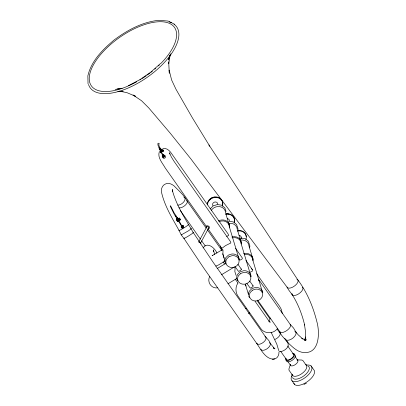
<?xml version="1.0" encoding="UTF-8"?>
<svg xmlns="http://www.w3.org/2000/svg" width="406" height="406" viewBox="0 0 406 406"><rect width="100%" height="100%" fill="white"/><g stroke="black" fill="none" stroke-linecap="round" stroke-linejoin="round"><path stroke-width="0.61" d="M213.47 251.745L213.328 249.873L214.769 254.638M172.464 190.871L172.601 189.445L172.596 191.713L172.357 190.363C176.463 205.705 185.456 219.133 193.322 232.674M278.988 351.972C279.155 355.225 277.293 358.955 273.674 359.082M179.868 218.697L180.437 219.803L177.513 221.569L176.818 219.509M209.603 276.643C206.801 282.175 211.668 289.123 217.804 287.778M170.099 55.064L168.769 63.722L168.708 62.473M237.936 264.306L241.418 269.259L240.717 270.3L238.54 271.431L235.099 266.727M249.7 281.043L253.182 285.991L252.481 287.037L250.304 288.169L246.863 283.459M249.472 247.802L249.929 246.137L248.34 241.205L245.178 238.682L240.915 238.007L239.707 238.398M292.076 374.175L291.863 376.509M160.268 150.387L160.512 152.9M170.018 55.003L168.414 60.047L170.855 53.719M304.536 340.198L305.576 336.944L305.383 338.289L305.556 331.991L304.459 324.323L304.662 325.089C302.094 314.3 298.029 303.779 292.046 294.411M290.442 364.385L288.925 368.993L288.986 370.15L292.833 375.702M159.309 151.732C157.229 157.685 162.573 163.105 165.242 167.982L206.573 226.771M198.62 242.012L206.791 226.787M200.503 243.24L208.674 228.015M268.919 321.141L270.635 318.055M180.437 219.803L179.269 218.321L179.584 218.144M162.461 151.722L163.435 151.133L163.227 150.839L160.304 152.6L160.126 151.448M203.122 247.909C207.268 241.296 215.002 248.081 216.885 253.06M237.86 283.114C235.282 287.012 235.297 292.437 238.058 296.243L260.647 328.373C264.463 334.118 273.573 334.204 277.455 328.484M221.909 250.274L222.737 249.634L223.001 250.06L222.924 254.339L224.148 258.109M182.517 227.979A1.137 1.127 41.2 0 1 181.259 226.533A1.137 1.127 41.2 0 1 183.091 226.015A1.137 1.127 41.2 0 1 182.801 227.898L182.395 228.025A1.056 1.045 41.2 0 1 181.386 226.36L181.604 226.132L182.599 227.969M181.868 226.005L177.823 218.595L178.006 218.778L178.569 219.874L177.143 217.931L177.752 217.657L177.879 218.24M182.624 227.781L182.446 227.791A0.903 0.898 41.2 0 0 183.172 226.655A0.903 0.898 41.2 0 0 181.944 226.076M177.584 218.174L173.981 212.582L170.556 205.751L170.236 206.146L174.23 214.272L182.659 227.857A0.99 0.979 41.2 0 0 182.908 226.218A0.99 0.979 41.2 0 0 181.315 226.67A0.99 0.979 41.2 0 0 182.416 227.928L182.659 227.857M181.553 226.183C182.086 225.3 183.558 228.136 182.593 227.878M182.893 227.812L182.629 227.933L183.111 227.583M304.845 339.923L305.86 338.797L304.667 339.898M210.11 208.923L213.16 205.898L217.383 204.538L221.646 205.208L224.807 207.735L226.025 211.435M160.598 63.432L150.778 72.141L139.725 79.759L128.184 85.773M239.662 260.246L241.824 259.297L242.448 258.186L235.587 248.376M250.005 272.259L252.162 271.309L252.791 270.198L245.929 260.388M162.72 155.214C161.887 156.208 164.653 156.777 163.385 156.665L160.943 152.154M159.345 147.667L159.685 147.464L158.837 145.16L158.898 144.257C159.873 143.455 158.406 142.76 157.817 143.617L158.015 145.292L159.091 148.236M160.928 150.783L161.446 150.824L160.152 148.982L159.959 148.347L160.421 148.068L161.096 149.433L162.938 149.875L163.435 151.133M160.152 148.982L160.786 148.774L161.284 150.068L163.227 150.839L162.938 149.875M163.831 156.569L163.496 156.787M175.935 215.89L175.59 216.099L176.021 216.626M176.803 218.139L176.311 218.524L176.732 218.692M177.361 219.23L176.869 219.621L177.686 219.961L177.346 220.915L179.828 219.413C178.457 220.062 178.65 218.352 177.706 219.027M222.366 249.705L212.105 255.653L212.917 255.516L212.379 255.547M225.137 260.977L218.667 264.885L215.83 266.128M217.119 268.594L225.766 263.377M221.402 274.796L233.775 267.326M227.984 283.764L236.83 278.43M303.901 384.467L306.398 383.168M178.412 218.529L179.447 218.007L180.294 219.666L177.371 221.432L176.524 219.773L176.783 219.819M163.435 156.635L163.182 156.716A1.056 0.883 -43 0 1 162.456 155.229L163.141 154.818A1.056 0.883 -43 0 1 163.867 156.305L163.78 156.614L163.983 156.427A1.056 0.883 -43 0 0 163.511 154.925M163.182 156.655L163.532 156.706A0.99 0.827 -43 0 0 163.496 154.985M163.547 156.757L163.293 156.838A1.056 0.883 -43 0 1 162.567 155.356A0.99 0.827 -43 0 0 163.293 156.782M163.268 156.924A0.903 0.756 -43 0 0 163.486 156.909L163.699 156.838A0.903 0.756 -43 0 0 163.451 155.28M163.638 157.269L163.907 157.183A1.137 0.949 -43 0 0 164.623 155.787A1.137 0.949 -43 0 0 163.319 155.315M190.932 228.72L191.358 228.685L188.379 230.872L181.238 234.912L179.051 230.435M181.837 225.99L182.101 225.919M181.807 226.025L182.071 225.949A1.056 1.045 41.2 0 1 183.081 227.614M305.302 340.04L306.302 339.756L304.104 339.837M208.019 228.832L221.798 248.426L225.533 245.605L230.887 242.94L230.491 241.626L174.032 161.319L171.307 156.929L169.535 152.732L169.779 154.123M115.142 89.427L122.17 88.244M264.93 336.528A5.552 2.817 -35.7 0 1 263.428 342.304A5.552 2.817 -35.7 0 1 256.607 343.217C260.622 349.069 265.392 359.056 273.4 359.107M272.269 359.29L274.826 358.899M162.821 148.606C166.658 147.606 169.82 150.793 171.692 153.752L228.248 234.196L228.644 235.51L226.67 236.383M269.386 321.623L268.919 321.689L270.254 322.202L269.021 321.116L255.044 301.237M117.836 91.386L123.14 91.254L121.881 91.152M296.999 359.863L301.897 360.051L302.906 360.558L306.2 365.243A8.526 3.918 -35.1 0 1 301.628 373.779A8.526 3.918 -35.1 0 1 292.279 374.839M117.628 88.777L119.44 88.929M305.698 364.761L306.769 364.847M177.985 218.347L179.269 218.321M229.146 221.27L233.409 221.945L236.576 224.467L238.16 229.4M119.232 91.132L126.845 92.624L135.675 96.339L133.066 95.024L141.532 100.724L148.748 107.92L170.231 133.183L191.003 159.071L287.463 287.712M304.52 339.888L305.957 340.324L301.78 338.259L302.891 339.02L298.111 334.747L295.593 331.611M273.669 348.343L274.979 348.881L273.319 347.622L274.339 348.409L269.894 342.913M174.433 24.208L168.18 21.066L158.893 20.3C142.318 21.944 127.286 30.171 114.137 39.976C102.713 49.512 91.279 60.87 87.858 75.876L88.031 83.768M161.075 150.788L161.268 150.494M251.395 268.767L252.334 269.498M241.037 268.909L241.418 269.259M252.806 285.641L253.182 285.991M163.415 156.579L163.699 156.838M259.003 280.861L258.546 279.358L290.123 324.267L293.589 328.094L296.06 332.326M292.457 295.06L288.478 289.711L287.042 287.052A6.521 2.999 -35.1 0 0 294.878 285.733A6.521 2.999 -35.1 0 0 296.913 279.328M256.683 273.756L279.688 306.479L281.292 309.342L282.297 313.533M159.959 148.347L160.974 149.794L159.685 147.464M159.462 149.449L159.152 148.835L159.619 148.555L159.807 149.19L159.345 149.647L160.421 150.59L160.314 152.083L162.801 150.585L162.608 149.951M311.057 365.907L313.686 369.648A12.139 5.582 -35.1 0 1 307.18 381.797A12.139 5.582 -35.1 0 1 293.868 383.31M160.015 151.641L160.223 151.94M284.779 338.584L287.945 343.146L288.209 344.861A5.547 2.548 -35.1 0 1 284.88 349.85A5.547 2.548 -35.1 0 1 279.161 351.104M257.617 300.135L280.089 332.098M206.212 228.182L186.907 200.721A5.547 2.548 -35.1 0 1 185.07 205.385A5.547 2.548 -35.1 0 1 178.868 207.852M207.309 229.735L221.879 250.461M257.211 300.719L269.96 318.852M277.247 329.21L279.795 332.839M287.707 346.008L293.502 354.255M295.116 356.554L297.664 360.173M223.072 261.855L224.523 263.925M235.439 279.445L237.982 283.068M280.754 351.454L286.55 359.696M287.798 361.477L290.711 365.613M180.401 210.633L200.432 239.129M201.528 240.682L205.167 245.863M292.021 380.798L294.654 384.538M257.008 343.831L204.111 268.594L183.954 238.434L181.193 234.82M193.281 232.592L212.845 261.85L265.62 336.914L268.929 340.659L270.294 343.532M234.673 266.935L235.069 268.249L234.861 271.639L236.084 275.41M221.534 248.005L221.798 248.426M179.092 230.517C172.306 218.276 164.577 206.035 161.512 192.226C160.989 188.963 162.126 185.446 165.328 184.055C168.257 182.274 171.702 184.07 174.103 185.918C178.726 190.718 184.339 195.387 187.267 201.285M271.127 332.341L276.785 344.105L278.749 350.601M161.426 151.839L163.719 156.447M176.945 220.463L177.513 221.569M245.554 284.657L245.985 285.981M253.1 259.612L249.051 246.203A7.689 6.75 -16.8 0 0 240.185 240.185M262.636 292.67L252.847 260.231A7.252 6.369 -16.8 0 0 244.3 254.587M241.651 238.708L241.306 237.566A2.624 2.304 -16.8 0 0 239.109 235.45M241.331 242.874L237.287 229.471A7.689 6.75 -16.8 0 0 228.416 223.447M229.568 226.137L225.518 212.734A7.689 6.75 -16.8 0 0 219.742 206.618A7.689 6.75 -16.8 0 0 211.247 210.481M245.376 284.22L248.457 294.431A7.252 6.369 -16.8 0 1 249.355 291.148L251.933 288.585L255.506 287.433A7.252 6.369 -16.8 0 1 262.783 292.726M248.36 294.842L248.477 295.233M220.392 245.945L221.661 250.147M222.747 253.75L224.924 260.962M161.253 150.19L161.446 150.824M168.678 61.773L169.292 73.166L169.14 70.157L171.616 79.987L175.935 89.183L192.414 117.887L209.735 146.16L208.988 144.998L297.684 279.714C307.007 291.914 313.102 306.713 316.837 321.577L317.04 322.344C319.811 332.605 319.689 353.971 303.886 352.494C297.882 352.306 293.081 347.48 288.95 343.669C286.027 339.365 281.277 336.681 279.678 331.458A6.308 2.903 -35.1 0 0 281.886 332.555A6.43 2.954 -35.1 0 0 289.559 327.921A6.308 2.903 -35.1 0 0 290.123 324.267M184.192 238.078A5.664 0.35 -31.6 0 0 184.314 238.317L185.867 237.525A5.491 0.34 -31.6 0 0 190.571 234.688L192.464 233.399A5.664 0.35 -31.6 0 0 192.921 232.709M269.899 342.908A5.552 2.817 -35.7 0 1 267.123 348.739A5.552 2.817 -35.7 0 1 260.88 349.211M307.9 365.973A9.845 4.527 -35.1 0 1 304.043 375.763A9.845 4.527 -35.1 0 1 292.553 377.489M306.479 365.151A12.139 5.582 -35.1 0 1 310.94 371.449A12.139 5.582 -35.1 0 1 297.42 381.381A12.139 5.582 -35.1 0 1 291.777 375.951M292.98 353.991A4.436 2.04 -35.1 0 1 291.122 358.691A4.436 2.04 -35.1 0 1 286.23 358.64M297.141 359.909A4.436 2.04 -35.1 0 1 295.289 364.613A4.436 2.04 -35.1 0 1 290.392 364.563M292.69 353.332A5.308 2.441 -35.1 0 1 293.944 356.458A5.308 2.441 -35.1 0 1 288.042 360.523A5.308 2.441 -35.1 0 1 285.758 358.112M294.446 354.671A5.308 2.441 -35.1 0 1 292.229 360.295A5.308 2.441 -35.1 0 1 286.372 360.234M279.14 332.509A5.547 2.548 -35.1 0 1 279.648 335.534A5.547 2.548 -35.1 0 1 274.969 339.431M183.735 196.991A5.618 3.177 -36.4 0 1 184.349 201.122A5.522 3.126 -36.4 0 1 177.691 205.137M127.956 86.108A50.806 23.355 -35.1 0 1 92.137 67.36A50.806 23.355 -35.1 0 1 158.269 21.772A50.806 23.355 -35.1 0 1 161.02 63.316M159.284 65.046A50.806 23.355 -35.1 0 1 158.411 65.884M155.676 68.386A50.806 23.355 -35.1 0 1 154.732 69.208M152.331 71.212A50.806 23.355 -35.1 0 1 150.865 72.38M149.875 73.146A50.806 23.355 -35.1 0 1 147.332 75.029M146.297 75.77A50.806 23.355 -35.1 0 1 142.075 78.591M141.009 79.256A50.806 23.355 -35.1 0 1 139.948 79.906M136.715 81.779A50.806 23.355 -35.1 0 1 128.55 85.849M174.012 24.177A52.907 24.319 -35.1 0 1 147.454 77.15A52.907 24.319 -35.1 0 1 88.503 84.397M169.226 21.888A52.907 24.319 -35.1 0 1 171.535 22.741M302.485 287.215A6.394 2.938 -35.1 0 1 298.354 294.066A6.394 2.938 -35.1 0 1 292 293.543M249.533 312.894A5.476 2.517 -35.1 0 1 248.726 313.204M246.254 308.286A5.547 2.548 -35.1 0 1 245.437 308.601M206.852 227.588A1.132 0.731 28.2 0 1 207.151 226.584A1.132 0.731 28.2 0 1 208.613 227.218A1.132 0.731 28.2 0 1 208.314 228.218M199.209 242.367A1.132 0.731 28.2 0 1 199.742 242.595M199.031 242.083A1.883 1.223 28.2 0 1 200.889 243.828M206.4 227.461A1.883 1.223 28.2 0 1 207.172 225.756A1.883 1.223 28.2 0 1 209.577 227.324A1.883 1.223 28.2 0 1 207.968 228.487M181.984 227.736A0.903 0.898 41.2 0 1 181.776 227.624M181.609 227.456A0.903 0.898 41.2 0 1 181.487 227.258M181.411 226.797A0.903 0.898 41.2 0 1 181.741 226.193M183.045 225.274A1.538 1.522 41.2 0 1 183.685 225.746M183.918 227.253A1.538 1.522 41.2 0 1 183.451 227.888M163.06 156.878A0.903 0.756 -43 0 1 162.659 156.462M163.811 155.422A0.903 0.756 -43 0 1 164.44 156.234A0.903 0.756 -43 0 1 163.557 157.076A0.903 0.756 -43 0 1 162.77 156.411M163.633 157.274A1.137 0.949 -43 0 1 162.588 156.183M165.196 155.721A1.538 1.284 -43 0 1 164.603 158.152L164.247 158.269A1.538 1.284 -43 0 1 162.786 157.168M294.776 331.195A6.364 3.258 -36.9 0 1 293.107 337.924A6.364 3.258 -36.9 0 1 285.342 339M188.064 224.792A5.664 0.35 -31.6 0 1 187.602 225.477L185.715 226.771A5.491 0.34 -31.6 0 1 181.005 229.608L179.452 230.4A5.664 0.35 -31.6 0 1 179.33 230.161M249.523 312.935A5.547 2.548 -35.1 0 1 248.705 313.249M218.509 220.9A7.689 6.75 -16.8 0 1 226.426 220.95A7.689 6.75 -16.8 0 1 229.476 227.314M218.961 221.772A7.252 6.369 -16.8 0 1 229.314 226.756L239.286 259.799A7.252 6.369 -16.8 0 0 231.973 253.958L228.4 255.11L225.822 257.673A7.252 6.369 -16.8 0 0 225.949 264.093M212.947 205.644A2.624 2.304 -16.8 0 1 214.454 202.112A2.624 2.304 -16.8 0 1 217.773 204.091M207.502 204.923A7.75 6.806 -16.8 0 1 216.378 197.438A7.75 6.806 -16.8 0 1 222.427 206.075M222.676 203.751A7.75 6.806 -16.8 0 1 222.468 204.964M207.344 204.411A7.75 6.806 -16.8 0 1 214.881 196.93A7.75 6.806 -16.8 0 1 222.696 203.167M209.415 200.122A5.968 5.237 -16.8 0 1 214.48 197.067M215.703 197.083A5.968 5.237 -16.8 0 1 217.449 197.539M231.897 236.992A7.689 6.75 -16.8 0 1 241.245 244.052M232.531 237.85A7.252 6.369 -16.8 0 1 241.078 243.493L251.055 276.532A7.252 6.369 -16.8 0 0 243.742 270.695L240.169 271.847L237.586 274.41A7.252 6.369 -16.8 0 0 237.718 280.83M227.34 218.717A2.624 2.304 -16.8 0 1 229.537 220.828M225.675 214.343A7.75 6.806 -16.8 0 1 234.196 222.813M226.644 213.668A7.75 6.806 -16.8 0 1 234.237 221.701M226.243 213.805A5.968 5.237 -16.8 0 1 228.669 214.074M243.661 253.725A7.689 6.75 -16.8 0 1 253.009 260.789M249.487 297.568A7.252 6.369 -16.8 0 1 248.736 296.075M237.444 231.08A7.75 6.806 -16.8 0 1 245.96 239.55M238.413 230.405A7.75 6.806 -16.8 0 1 246.229 236.642M238.012 230.542A5.968 5.237 -16.8 0 1 239.85 230.654M229.025 256.668L226.634 259.043A6.724 5.902 -16.8 0 0 230.298 267.331A6.724 5.902 -16.8 0 0 239.038 262.053A6.724 5.902 -16.8 0 0 232.339 255.602L229.025 256.668M240.794 273.405L238.398 275.781A6.724 5.902 -16.8 0 0 242.062 284.063A6.724 5.902 -16.8 0 0 250.801 278.79A6.724 5.902 -16.8 0 0 244.102 272.34L240.794 273.405M252.557 290.143L250.167 292.518A6.724 5.902 -16.8 0 0 253.831 300.8A6.724 5.902 -16.8 0 0 262.57 295.527A6.724 5.902 -16.8 0 0 255.871 289.072L252.557 290.143"/></g></svg>
